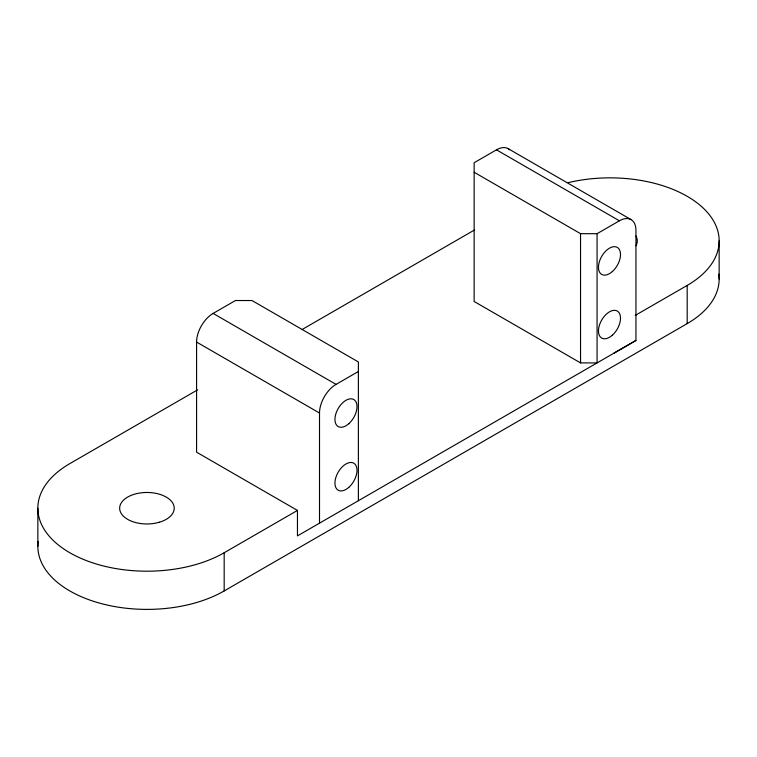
<?xml version="1.0" encoding="UTF-8"?>
<svg xmlns="http://www.w3.org/2000/svg" width="757" height="757" viewBox="0 0 757 757"><rect width="100%" height="100%" fill="white"/><g stroke="black" fill="none" stroke-linecap="round" stroke-linejoin="round"><path stroke-width="1.14" d="M619.406 220.798L597.074 233.686L597.074 362.906L580.543 362.906L474.147 301.485L474.147 162.717L496.469 149.82L619.406 220.798A23.391 13.503 -60 0 1 635.946 230.346L635.946 340.47L297.463 535.89L297.463 510.426L196.583 452.184L196.583 342.06A23.391 13.503 -60 0 1 213.124 313.417L235.446 300.529L251.986 300.529L358.383 361.95L358.383 500.718M197.577 389.864L69.814 463.625A109.15 63.011 0 0 0 69.814 552.742A109.15 63.011 0 0 0 224.176 552.742L297.463 510.426M301.835 329.673L474.563 229.948M319.511 523.163L319.511 413.038A23.391 13.503 -60 0 1 336.051 384.386L358.383 371.498M635.265 315.395L687.186 285.427A109.15 63.011 0 0 0 700.755 205.857A109.15 63.011 0 0 0 568.233 182.645M613.889 353.197L635.946 340.47M38.191 541.435A109.15 63.011 0 0 0 101.296 603.603A109.15 63.011 0 0 0 224.176 590.933L687.186 323.618A109.15 63.011 0 0 0 718.809 274.119M474.147 172.265L580.543 233.686L597.074 233.686M508.165 148.665L631.101 219.644M213.124 313.417L336.051 384.386M196.583 342.06L319.511 413.038M719.15 240.868L719.15 279.059M687.186 285.427L687.186 323.618M580.543 233.686L580.543 362.906M224.176 552.742L224.176 590.933M37.85 508.184L37.85 546.374M635.956 236.004A27.29 15.755 0 0 1 635.956 245.732M496.469 149.82A23.391 13.503 -60 0 1 509.593 149.725M159.33 522.254L155.374 523.201A27.29 15.755 0 0 1 127.649 519.359L124.867 517.476A27.29 15.755 0 0 1 138.512 493.233L142.676 492.656A27.29 15.755 0 0 1 162.982 495.466L166.237 497.075A27.29 15.755 0 0 1 159.33 522.254M612.337 335.209A15.594 8.999 -60 0 0 617.277 311.051A15.594 8.999 -60 0 0 598.834 327.412A15.594 8.999 -60 0 0 612.337 335.209M612.337 271.555A15.594 8.999 -60 0 0 617.277 247.397A15.594 8.999 -60 0 0 598.834 263.758A15.594 8.999 -60 0 0 612.337 271.555M348.826 487.347A15.594 8.999 -60 0 0 353.774 463.189A15.594 8.999 -60 0 0 335.323 479.541A15.594 8.999 -60 0 0 348.826 487.347M348.826 423.683A15.594 8.999 -60 0 0 353.774 399.535A15.594 8.999 -60 0 0 335.323 415.886A15.594 8.999 -60 0 0 348.826 423.683"/></g></svg>
